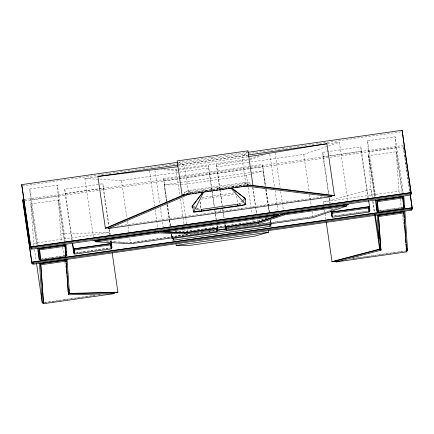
<?xml version="1.0" encoding="UTF-8"?>
<svg xmlns="http://www.w3.org/2000/svg" width="434" height="434" viewBox="0 0 434 434"><rect width="100%" height="100%" fill="white"/><g stroke="black" fill="none" stroke-linecap="round" stroke-linejoin="round"><path stroke-width="0.33" stroke-dasharray="2.17 1.63" d="M247.928 150.815L241.966 157.737L179.193 166.585M242.617 200.307L239.47 203.34L239.845 205.83M243.067 199.873L244.868 198.143M238.619 203.855L239.953 203.665L241.901 201.788M242.384 201.322L244.331 199.445M244.006 201.002L240.116 204.75L239.953 203.665M186.615 193.591L188.475 192.799L245.872 184.596L249.713 184.879M184.689 194.014L184.428 192.181L188.953 190.45L244.803 182.47L249.816 182.839L250.076 184.678M186.164 193.678L188.475 192.799L184.569 165.934L178.727 162.001M187.038 193.765L189.295 192.897L246.403 185.014M250.776 162.034L303.767 154.461L339.323 142.184L347.797 200.448M336.567 208.347L312.496 216.658L259.06 224.329M284.65 220.77L312.822 216.75L336.317 208.635M249.946 158.622L258.794 155.697M250.022 159.593L265.304 154.547M267.013 218.107L257.487 221.253L185.34 231.555L175.244 231.154M267.214 218.194L257.736 221.324L257.541 219.984M180.897 184.841L246.458 175.472L262.961 170.774L265.185 186.083M323.607 203.937L323.314 201.924L370.983 189.408L368.629 155.681L396.193 151.743L402.242 193.336M247.982 156.745L241.966 157.737L245.872 184.596L249.224 185.014M178.407 162.229L247.385 152.377M22.465 185.877L402.182 131.643M178.222 164.98L247.196 155.128M93.337 236.796L84.869 178.526L96.831 176.817M178.705 165.121L248.161 155.204M327.361 143.893L339.323 142.184M37.183 245.454L30.548 199.835L29.794 189.023L57.359 185.085L65.453 240.767M374.971 197.21L368.341 151.585L367.582 140.779L395.152 136.84L403.246 192.522M167.361 169.065L176.052 169.412L248.682 159.039M177.441 170.199L161.388 169.797M178.103 170.106L208.466 165.766L211.971 189.88M219.778 189.018L216.403 164.632L248.747 160.016M84.869 178.526L121.422 180.506L179.112 172.265M179.784 172.173L208.629 168.05L208.466 165.766M216.561 166.916L250.103 162.126M71.935 240.501L65.111 193.537L64.802 189.175L102.874 183.739L109.021 226.006M328.451 193.591L323.086 156.69L322.782 152.329L360.855 146.893L368.265 197.877M166.781 201.441L163.629 178.618L179.665 176.329M180.332 176.231L250.494 166.211M251.161 166.113L262.521 164.491L265.619 185.795M65.111 193.537L98.507 188.768M99.174 188.671L103.183 188.101L102.874 183.739M323.086 156.69L327.762 156.023M328.429 155.931L361.159 151.254L360.855 146.893M24.103 199.613L98.572 188.974M99.24 188.882L178.407 177.571M179.074 177.479L327.339 156.3M330.024 155.92L403.148 145.471L409.967 192.354M30.548 199.835L58.113 195.897L57.359 185.085M163.781 180.804L249.311 168.587M249.979 168.495L262.673 166.678L262.521 164.491M368.341 151.585L395.906 147.652L395.152 136.84M24.868 200.882L100.01 190.146M100.677 190.054L329.449 157.379M330.117 157.282L403.246 146.838L403.148 145.471M33.977 245.991L30.836 203.926L58.4 199.987L64.449 241.581M166.488 201.539L164.068 184.895L179.437 182.703M180.105 182.606L262.961 170.774M184.428 192.181L249.816 182.839M188.73 193.152L195.832 192.137M196.477 192.045L197.768 191.861M200.345 191.492L202.928 191.123M231.506 187.043L244.413 185.199M206.899 190.656L204.23 191.041L204.159 190.559M207.566 190.564L210.235 190.179M210.902 190.087L213.577 189.707M216.246 189.322L221.584 188.562M222.251 188.464L224.921 188.085M227.59 187.705L228.924 187.51M202.136 197.465L234.11 192.897M201.05 199.173L235.689 194.226M196.667 207.843L199 209.123L200.329 208.933M196.293 208.304L198.609 209.568L199.944 209.378M117.082 226.157L324.589 196.521M217.89 212.15L219.23 211.96M229.271 210.523L230.611 210.333M240.658 208.9L241.998 208.705M252.04 207.273L253.38 207.083M263.427 205.645L264.767 205.456M274.809 204.023L276.149 203.828M286.196 202.396L287.536 202.206M297.578 200.768L298.918 200.579M308.965 199.141L310.305 198.951M320.346 197.519L321.686 197.324M33.586 243.306L109.216 232.505L109.607 235.19M323.314 201.924L398.949 191.123L396.193 151.743M244.413 223.228L185.112 231.696L184.819 229.689M245.08 223.136L256.407 221.514M172.124 237.631L172.048 236.535L183.408 234.913M186.083 234.534L187.417 234.338M197.443 232.912L198.777 232.716M201.452 232.336L202.786 232.147M208.797 231.289L210.137 231.094M212.806 230.714L214.146 230.525M235.526 227.47L236.866 227.28M246.886 225.848L248.221 225.658M258.914 224.128L270.941 222.409L270.653 220.412M187.987 234.479L130.786 242.611L112.525 241.624M190.228 234.121L192.229 233.834M192.68 233.807L199.385 232.852M200.052 232.754L203.584 232.212M204.078 232.179L210.929 231.165M211.456 231.127L214.938 230.59M227.009 228.87L230.351 228.392M230.899 228.349L233.687 227.915M234.251 227.872L241.7 226.77M242.297 226.722L245.042 226.293M245.649 226.244L248.384 225.816M249.002 225.767L253.055 225.148M253.695 225.094L256.396 224.671M177.435 236.085L130.477 242.79L129.701 237.436M178.108 235.987L185.486 234.935M186.153 234.837L187.499 234.648M190.179 234.268L193.537 233.785M194.204 233.693L196.89 233.308M197.557 233.21L198.902 233.02M201.582 232.635L204.94 232.157M205.607 232.06L208.293 231.68M208.966 231.582L212.318 231.105M212.986 231.007L214.998 230.72M228.3 228.821L231.658 228.344M232.326 228.246L235.011 227.861M235.678 227.769L243.062 226.711M243.729 226.619L246.414 226.233M247.087 226.136L249.767 225.756M250.44 225.658L254.465 225.083M255.132 224.986L257.818 224.606M258.49 224.508L261.17 224.123M261.843 224.031L272.574 222.496M273.246 222.403L283.977 220.868M75.912 252.794L110.382 247.868M333.892 215.948L367.696 211.119M77.127 252.772L78.467 252.577M79.134 252.485L86.48 251.432M87.147 251.34L109.856 248.096M335.108 215.926L338.444 215.448M339.111 215.351L353.808 213.251M354.475 213.159L365.162 211.629M365.829 211.537L367.837 211.249M40.937 259.103L65.062 255.659M379.397 210.761L402.855 207.409M41.197 259.261L46.449 258.512M47.105 258.42L50.387 257.948M51.044 257.856L54.326 257.389M54.982 257.291L61.547 256.358M62.203 256.261L64.829 255.886M378.99 211.016L380.96 210.734M381.616 210.642L388.18 209.703M388.837 209.611L392.119 209.139M392.775 209.047L396.058 208.575M396.714 208.483L399.996 208.016M400.653 207.924L402.616 207.642M44.713 302.455L95.35 295.223M98.686 294.746L100.015 294.556M352.516 258.49L405.823 250.879M44.279 302.726L53.648 301.391M54.315 301.294L57.662 300.816M58.33 300.719L61.677 300.241M62.35 300.149L65.024 299.764M65.697 299.672L69.039 299.189M69.711 299.097L73.058 298.619M73.726 298.521L76.4 298.142M77.073 298.044L80.42 297.567M81.087 297.469L84.435 296.992M85.102 296.899L91.796 295.939M92.464 295.847L95.811 295.37M98.491 294.984L99.831 294.794M352.744 258.669L354.084 258.48M354.752 258.382L357.432 258.002M358.099 257.904L361.446 257.427M362.113 257.329L365.461 256.852M366.133 256.76L368.808 256.375M369.48 256.282L372.822 255.8M373.495 255.707L376.842 255.23M377.509 255.132L384.204 254.178M384.871 254.08L388.218 253.602M388.886 253.505L395.58 252.55M396.247 252.458L399.595 251.98M400.267 251.883L405.622 251.118M58.4 199.987L60.76 233.72L109.216 232.505M164.068 184.895L179.546 184.846M175.081 231.3L183.772 231.647M106.444 241.293L111.853 241.586M109.493 241.657L114.907 241.95M119.648 242.205L125.063 242.498M193.748 206.248L196.081 207.528M193.401 206.72L195.718 207.989M193.564 207.805L195.3 208.754M195.88 209.074L198.192 210.338M368.64 155.887L375.426 197.188M372.188 196.738L370.983 189.408L372.155 197.459M372.958 201.398L374.705 212.058M230.188 186.837L230.264 187.32M199 209.123L199.374 211.608M198.609 209.568L198.772 210.658M403.246 146.838L409.864 192.381M395.906 147.652L402.54 193.271M398.949 191.123L399.237 193.135M400.115 199.173L401.385 207.897M402.361 214.602L404.114 226.678M367.582 140.779L375.779 197.128M368.629 155.681L374.575 196.602M372.741 201.484L374.303 212.221M361.159 151.254L367.983 198.213M322.782 152.329L328.826 193.922M329.411 197.947L330.193 203.318M330.974 208.683L331.462 212.036M329.135 198.289L329.911 203.654M324.486 209.975L325.853 219.365M303.767 154.461L309.122 191.296M309.61 194.649L311.265 206.031M312.046 211.391L312.822 216.75M275.048 152.73L280.114 187.559M280.695 191.573L283.326 209.66M269.829 154.157L274.597 186.978M275.085 190.325L278.004 210.419M266.102 189.126L268.521 205.77M268.619 206.432L269.492 212.427M262.673 166.678L265.483 185.985M265.966 189.316L268.386 205.96M268.483 206.622L269.254 211.949M270.42 219.94L271.093 224.6M265.668 189.414L268.961 212.047M270.122 220.038L270.512 222.696M270.897 225.36L271.283 228.024M252.87 187.841L255.593 206.589M255.691 207.262L256.668 213.957M252.74 187.472L256.537 213.593M257.416 219.62L257.709 221.633M246.458 175.472L247.814 184.797M248.199 187.455L252.073 214.087M252.941 220.076L253.234 222.078M236.649 196.146L237.729 203.752M216.403 164.632L219.908 188.747M220.005 189.414L222.344 205.488M222.93 209.508L223.119 210.848M223.51 213.528L224.194 218.215M225.067 224.242L225.36 226.25M219.875 189.691L222.208 205.765M222.696 209.112L222.989 211.119M223.087 211.792L224.063 218.486M224.839 223.846L225.23 226.526M212.069 190.548L214.407 206.622M214.993 210.642L216.354 220.016M217.136 225.376L217.429 227.383M208.629 168.05L212.036 191.492M212.134 192.164L214.277 206.899M214.765 210.246L216.127 219.62M216.902 224.98L217.195 226.987M200.107 202.049L200.985 208.087M200.041 201.777L200.996 208.325M182.828 198.154L185.638 217.461M185.736 218.123L186.604 224.118M187.379 229.445L187.667 231.441M176.052 169.412L179.85 195.533M180.338 198.881L184.038 224.329M163.629 178.618L166.916 201.251M167.405 204.582L170.595 226.548M171.761 234.539L172.048 236.535M167.264 204.772L170.361 226.076M171.522 234.062L172.01 237.393M166.873 204.202L169.195 220.179M169.293 220.846L170.068 226.174M171.229 234.159L171.614 236.823M172.005 239.487L172.195 240.816M154.949 170.567L159.821 204.056M160.309 207.403L162.061 219.458M162.452 222.137L163.227 227.497M149.535 170.654L154.694 206.155M155.182 209.503L157.808 227.584M121.422 180.506L126.874 218.014M127.363 221.362L128.046 226.049M128.138 226.716L128.92 232.076M109.509 229.358L110.29 234.723M111.071 240.094L111.267 241.434M103.183 188.101L108.641 225.669M109.227 229.694L110.008 235.06M110.388 240.555L110.583 241.895M64.802 189.175L72.218 240.165M58.113 195.897L64.747 241.516M60.76 233.72L61.834 241.098M62.708 247.136L63.977 255.859M64.856 261.897L65.637 267.263M29.794 189.023L37.986 245.378M30.836 203.926L36.879 245.519M34.465 249.344L36.027 260.08M244.803 182.47L245.15 184.922M217.239 187.493L217.494 189.332M217.011 187.526L217.271 189.36M188.953 190.45L189.295 192.897M220.331 209.557L220.543 211.38M211.895 157.444L211.987 158.811"/><path stroke-width="0.65" d="M203.622 192.24L193.548 212.063L199.374 211.608L239.845 205.83L245.839 204.598L244.868 198.143L231.761 188.052M196.173 200.937L192.582 205.607L193.548 212.063L245.839 204.598L231.154 188.307M196.971 199.9L202.96 192.116M203.09 192.213L191.828 206.855L192.984 207.49M244.982 200.063L245.953 199.125L231.675 188.128M178.222 164.98L97.862 176.459L105.386 228.219L184.135 194.649M184.998 194.747L108.408 227.394L108.571 228.485L331.462 196.645L331.299 195.56L249.718 185.508M108.571 228.485L188.893 194.237M182.123 195.229L252.919 185.117L247.928 150.815L177.137 160.927L182.123 195.229L183.853 194.562M346.478 205.125L348.383 204.468L283.912 213.674L257.644 222.327M346.858 205.917L312.654 217.732L226.499 230.036L226.342 228.962L226.201 226.949L258.116 222.392L284.221 213.767L346.701 204.843L346.858 205.917L284.379 214.841L258.273 223.467L226.358 228.024L226.499 230.036M277.326 214.852L278.59 214.434L163.716 230.845L165.723 230.926M268.255 230.514L268.505 232.233L254.91 236.107L190.087 245.362L176.226 245.411L175.976 243.691M326.243 222.051L331.999 261.631L379.669 249.116L377.309 215.389L404.873 211.45L407.629 250.83L406.289 251.02M335.856 260.872L380.797 249.073L378.448 215.438L403.761 211.819L406.642 251.856L336.014 261.946L335.856 260.872L338.525 260.492M336.014 261.946L380.954 250.147L378.448 215.438M248.649 156.636L326.883 143.746L334.408 195.506L331.061 195.989M32.192 248.069L30.852 248.259L21.7 184.613L177.739 162.321M248.058 152.28L402.085 130.281L411.237 193.933L402.085 130.281M248.536 154.938L326.883 143.746M33.255 263.264L31.915 263.454L22.856 201.17L22.763 199.803L24.103 199.613M186.105 194.437L187.434 194.248M188.763 194.058L190.759 193.776M192.088 193.586L193.418 193.396M195.414 193.108L196.743 192.918M198.072 192.729L200.069 192.446M201.398 192.257L202.727 192.067M204.056 191.877L206.052 191.589M207.381 191.399L208.711 191.21M210.045 191.02L212.036 190.732M213.365 190.542L214.7 190.352M216.029 190.163L217.58 189.94M219.577 189.658L220.906 189.468M222.235 189.278L224.232 188.991M225.561 188.801L226.89 188.611M228.219 188.421L230.215 188.139M231.544 187.949L233.541 187.662M234.87 187.472L236.199 187.282M237.528 187.092L239.525 186.81M240.854 186.62L242.183 186.43M243.512 186.24L245.508 185.953M246.838 185.763L248.167 185.573M105.386 228.219L108.733 227.742M30.852 248.259L30.754 246.897L411.144 192.566M31.346 246.924L410.569 192.756L410.727 193.83L410.803 194.98L31.579 249.143L31.346 246.924L31.579 249.143M31.503 247.993L410.727 193.83M158.101 231.783L95.621 240.707L95.778 241.781L130.943 243.686L217.098 231.382L216.799 228.295L184.884 232.852L158.101 231.783L158.258 232.857L185.041 233.926L216.957 229.369M39.537 248.774L65.002 245.139L65.16 246.214L65.887 256.635L40.422 260.27L39.537 248.774L40.422 260.27M377.33 200.53L402.795 196.89L402.953 197.964L403.68 208.391L378.215 212.025L377.33 200.53L378.215 212.025M95.778 241.781L158.258 232.857M39.695 249.848L65.16 246.214M377.488 201.604L402.953 197.964M185.177 232.673L257.807 222.3M75.125 253.055L73.791 253.25L73.487 248.883L111.56 243.447L111.364 242.107M368.656 200.562L369.535 206.6L331.462 212.036L331.766 216.398L330.985 211.032M74.306 248.921L110.757 243.713L110.914 244.787L111.202 248.85L74.746 254.053L74.306 248.921L74.746 254.053M332.721 217.206L332.281 212.074L368.737 206.866L369.177 212.004L332.721 217.206L332.563 216.137M74.464 249.995L110.914 244.787M368.889 207.94L332.439 213.148L332.281 212.074M217.488 230.047L226.174 228.805M216.816 230.362L226.873 228.924M225.23 226.526L225.62 229.201L226.96 229.011M172.01 237.393L172.2 238.722L173.54 238.532M269.758 224.79L271.093 224.6L271.017 223.505M368.504 211.152L369.839 210.962L369.535 206.6M173.616 240.127L270.17 226.336L270.046 224.584L173.497 238.374L173.616 240.127L173.356 238.342M37.574 248.139L39.228 259.543L40.541 259.358M65.485 255.794L66.798 255.604L66.039 244.792L38.474 248.731L39.228 259.543M375.361 199.89L377.021 211.298L378.334 211.108M403.273 207.544L404.586 207.36L403.832 196.548L376.267 200.486L377.021 211.298M31.915 263.454L31.818 262.087L412.202 207.761L410.255 194.367M32.751 262.131L411.296 208.06L411.454 209.134L411.524 210.159L32.979 264.225L32.751 262.131L32.821 263.15M411.454 209.134L32.908 263.205L32.979 264.225M410.96 209.313L412.3 209.123L412.202 207.761M114.164 293.634L43.536 303.719L40.655 263.682L65.973 260.069L68.48 294.778L114.164 293.634L114.012 292.559L68.322 293.704L68.48 294.778M43.536 303.719L40.812 264.756L66.125 261.138M176.226 245.411L268.505 232.233M403.918 212.893L378.605 216.512L378.383 215.177M36.516 263.433L42.272 303.013L43.606 302.824M113.882 292.787L117.902 292.212L112.146 252.631M331.999 261.631L336.681 260.964M97.862 176.459L177.848 166.748M69.245 292.082L69.44 293.427L117.902 292.212M185.497 232.629L158.394 231.604L93.923 240.81L95.952 240.924M249.892 185.096L334.408 195.506M245.866 186.099L331.462 196.645M375.144 214.721L379.088 238.705M380.618 248.031L380.949 250.027M410.803 194.98L410.569 192.756M410.352 195.729L412.3 209.123M411.524 210.159L411.296 208.06M404.293 205.347L404.586 207.36M403.68 208.391L402.795 196.89M407.336 248.818L407.629 250.83M406.642 251.856L406.018 244.065M380.797 249.073L380.954 250.147M374.694 214.901L379.669 249.116M369.546 208.949L369.839 210.962M369.177 212.004L368.737 206.866M284.221 213.767L284.379 214.841M269.91 224.552L270.17 226.336M258.116 222.392L258.273 223.467M237.821 204.403L238.011 205.716L237.816 204.197L201.181 209.427L201.376 210.946L201.186 209.638M226.201 226.949L226.358 228.024M217.293 227.66L217.684 230.335L217.526 228.056M217.098 231.382L216.799 228.295M184.884 232.852L185.041 233.926M111.278 243.783L111.863 247.809L111.56 243.447M111.202 248.85L110.757 243.713M72.706 243.517L73.487 248.883M72.326 243.186L73.791 253.25M66.212 251.579L66.407 252.924M66.603 254.264L66.798 255.604M65.729 255.561L65.887 256.635M68.756 288.729L69.049 290.742M40.655 263.682L40.812 264.756M21.7 184.613L30.754 246.897M22.763 199.803L31.818 262.087M403.761 211.819L404.184 217.868M404.282 219.208L404.607 223.911M404.705 225.257L405.502 236.676M405.595 238.016L405.926 242.72M225.458 226.922L225.62 229.201M172.124 237.631L172.2 238.722M69.44 293.427L67.08 259.695L39.516 263.633L42.272 303.013M65.002 245.139L65.686 254.91M65.973 260.069L66.114 262.087M66.207 263.433L66.538 268.141M66.63 269.487L66.961 274.196M67.053 275.541L68.274 293.031M277.174 214.749L165.148 230.747L165.3 231.821L277.331 215.823L277.174 214.749"/></g></svg>
